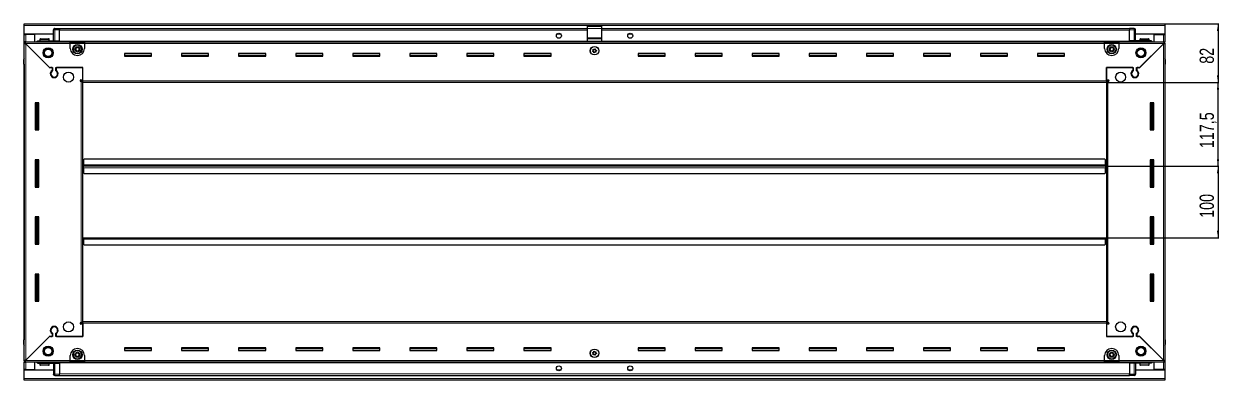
# Model space of a CAD drawing. Header units: millimetres. Extents: x 1132 to 6486, y -442 to 1882.
# Drawn here: x 4811 to 6486, y 1198 to 1697 of the extents above; entities that cross this region are included whole.
import ezdxf

# ---------------------------------------------------------------- set-up
doc = ezdxf.new("R2010")
doc.units = ezdxf.units.MM
doc.layers.add('FORMAT', color=7, linetype='Continuous')
doc.styles.add('SLDTEXTSTYLE0', font='TXT', dxfattribs={"width": 0.75})
doc.dimstyles.new('SLDDIMSTYLE0', dxfattribs={"dimtxt": 20, "dimasz": 10, "dimexe": 0, "dimexo": 0.0625, "dimgap": 5, "dimtad": 2, "dimdec": 1, "dimrnd": 1e-09, "dimzin": 12, "dimdsep": 46, "dimtxsty": 'SLDTEXTSTYLE0', "dimsah": 1, "dimcen": 0.09, "dimadec": 0, "dimazin": 3, "dimtfac": 1, "dimtofl": 0, "dimtmove": 0, "dimatfit": 3, "dimfxl": 0, "dimfrac": 2, "dimtolj": 1, "dimtzin": 12, "dimarcsym": 0})

# ---------------------------------------------------------------- blocks, each defined once
blk = doc.blocks.new('_D_6')
at = {"layer": 'FORMAT'}
for p, q in [((6410.3, 1696.6), (6485.8, 1696.6)), ((6484.8, 1696.6), (6484.8, 1614.6)), ((6328.3, 1614.6), (6485.8, 1614.6))]:
    blk.add_line(p, q, dxfattribs=at)
for points in [[(6484.8, 1696.6), (6483.2, 1686.6), (6486.3, 1686.6)], [(6484.8, 1614.6), (6486.3, 1624.6), (6483.2, 1624.6)]]:
    blk.add_solid(points, dxfattribs=at)
at = {"layer": 'FORMAT', "insert": (6459, 1640.8), "char_height": 20, "attachment_point": 1, "rotation": 90, "style": 'SLDTEXTSTYLE0'}
blk.add_mtext('82', dxfattribs=at)
blk = doc.blocks.new('_D_7')
at = {"layer": 'FORMAT'}
for p, q in [((6328.3, 1614.6), (6485.8, 1614.6)), ((6484.8, 1497.1), (6484.8, 1614.6)), ((6327.3, 1497.1), (6485.8, 1497.1))]:
    blk.add_line(p, q, dxfattribs=at)
for points in [[(6484.8, 1614.6), (6483.2, 1604.6), (6486.3, 1604.6)], [(6484.8, 1497.1), (6486.3, 1507.1), (6483.2, 1507.1)]]:
    blk.add_solid(points, dxfattribs=at)
at = {"layer": 'FORMAT', "insert": (6459, 1522.6), "char_height": 20, "attachment_point": 1, "rotation": 90, "style": 'SLDTEXTSTYLE0'}
blk.add_mtext('117,5', dxfattribs=at)
blk = doc.blocks.new('_D_8')
at = {"layer": 'FORMAT'}
for p, q in [((6327.3, 1497.1), (6485.8, 1497.1)), ((6484.8, 1497.1), (6484.8, 1397.1)), ((6327.3, 1397.1), (6485.8, 1397.1))]:
    blk.add_line(p, q, dxfattribs=at)
for points in [[(6484.8, 1497.1), (6483.2, 1487.1), (6486.3, 1487.1)], [(6484.8, 1397.1), (6486.3, 1407.1), (6483.2, 1407.1)]]:
    blk.add_solid(points, dxfattribs=at)
at = {"layer": 'FORMAT', "insert": (6459, 1424.9), "char_height": 20, "attachment_point": 1, "rotation": 90, "style": 'SLDTEXTSTYLE0'}
blk.add_mtext('100', dxfattribs=at)

msp = doc.modelspace()

# ---------------------------------------------------------------- linework, layer by layer
at = {"color": 7, "linetype": 'Continuous', "lineweight": 25}
for p, q in [((4811.27, 1694.5), (4811.27, 1696.6)), ((4811.27, 1696.6), (6410.27, 1696.6)), ((4811.27, 1682.1), (4811.27, 1694.5)), ((5600.77, 1693.6), (5620.77, 1693.6)), ((5600.77, 1690.34), (5600.77, 1693.6)), ((5620.77, 1690.34), (5620.77, 1693.6)), ((6410.27, 1696.6), (6410.27, 1694.5)), ((6410.27, 1694.5), (6410.27, 1682.1)), ((4852.27, 1682.1), (4811.27, 1682.1)), ((4811.27, 1681.6), (4811.27, 1682.1)), ((4811.27, 1681.6), (4813.37, 1681.6)), ((4811.27, 1671.35), (4811.27, 1681.6)), ((4812.77, 1681.6), (4812.77, 1682.1)), ((4826.27, 1681.6), (4813.37, 1681.6)), ((4826.27, 1671.35), (4826.27, 1681.6)), ((4834.07, 1675.8), (4845.47, 1675.8)), ((4852.27, 1673.1), (4852.27, 1688.1)), ((4852.94, 1689.6), (4852.94, 1689.6)), ((4854.27, 1690.1), (4860.77, 1690.1)), ((4854.27, 1690.1), (4860.77, 1690.1)), ((4860.77, 1690.1), (4860.77, 1690.1)), ((4860.77, 1690.1), (4860.77, 1690.1)), ((4860.77, 1690.1), (4860.77, 1688.1)), ((5600.77, 1689.95), (4860.77, 1689.95)), ((4860.77, 1673.1), (4860.77, 1688.1)), ((5563.64, 1682.1), (5557.89, 1682.1)), ((5600.77, 1677.19), (5600.77, 1690.34)), ((5600.77, 1676.1), (5600.77, 1677.19)), ((5600.77, 1676.1), (5620.77, 1676.1)), ((5600.77, 1672.6), (5600.77, 1676.1)), ((5620.77, 1677.19), (5620.77, 1690.34)), ((6360.77, 1689.95), (5620.77, 1689.95)), ((5620.77, 1676.1), (5620.77, 1677.19)), ((5620.77, 1672.6), (5620.77, 1676.1)), ((5663.64, 1682.1), (5657.89, 1682.1)), ((6360.77, 1690.1), (6360.77, 1690.1)), ((6367.27, 1690.1), (6360.77, 1690.1)), ((6367.27, 1690.1), (6360.77, 1690.1)), ((6360.77, 1690.1), (6360.77, 1688.1)), ((6360.77, 1673.1), (6360.77, 1688.1)), ((6369.27, 1688.1), (6369.27, 1688.1)), ((6369.27, 1673.1), (6369.27, 1688.1)), ((6410.27, 1682.1), (6369.27, 1682.1)), ((6376.07, 1675.8), (6387.47, 1675.8)), ((6395.27, 1671.35), (6395.27, 1681.6)), ((6395.27, 1681.6), (6408.17, 1681.6)), ((6408.17, 1681.6), (6410.27, 1681.6)), ((6408.77, 1681.6), (6408.77, 1682.1)), ((6410.27, 1681.6), (6410.27, 1682.1)), ((6410.27, 1681.6), (6410.27, 1671.35)), ((4811.27, 1669.85), (4811.27, 1671.35)), ((4811.27, 1671.35), (4812.27, 1671.35)), ((4811.27, 1669.35), (4811.27, 1669.85)), ((4811.27, 1669.85), (4812.27, 1669.85)), ((4811.27, 1224.85), (4811.27, 1669.35)), ((4812.77, 1669.35), (4811.27, 1669.35)), ((4812.27, 1669.85), (4812.27, 1671.35)), ((4812.27, 1671.35), (4875.77, 1671.35)), ((4812.87, 1669.25), (4846.77, 1635.35)), ((4847.47, 1634.65), (4813.37, 1668.75)), ((4831.77, 1673.1), (4860.77, 1673.1)), ((4833.27, 1675), (4833.27, 1673.1)), ((4846.27, 1673.1), (4846.27, 1675)), ((4860.69, 1671.35), (4860.77, 1673.07)), ((4860.77, 1673.1), (4860.77, 1672.6)), ((4860.77, 1671.95), (6360.77, 1671.95)), ((4875.77, 1669.25), (4875.77, 1671.35)), ((4875.77, 1671.35), (4895.77, 1671.35)), ((4875.77, 1669.85), (4895.77, 1669.85)), ((4875.77, 1662.35), (4875.77, 1669.25)), ((4895.77, 1671.35), (4895.77, 1669.25)), ((4895.77, 1671.35), (6325.77, 1671.35)), ((4895.77, 1669.25), (4895.77, 1662.35)), ((5600.77, 1672.6), (5620.77, 1672.6)), ((5604.77, 1672.6), (5604.77, 1671.95)), ((5607.27, 1671.95), (5607.27, 1672.6)), ((5614.27, 1671.95), (5614.27, 1672.6)), ((5616.77, 1671.95), (5616.77, 1672.6)), ((6325.77, 1669.25), (6325.77, 1671.35)), ((6325.77, 1671.35), (6345.77, 1671.35)), ((6325.77, 1669.85), (6345.77, 1669.85)), ((6325.77, 1662.35), (6325.77, 1669.25)), ((6345.77, 1671.35), (6409.27, 1671.35)), ((6345.77, 1671.35), (6345.77, 1669.25)), ((6345.77, 1669.25), (6345.77, 1662.35)), ((6360.77, 1673.1), (6360.77, 1672.6)), ((6389.77, 1673.1), (6360.77, 1673.1)), ((6360.77, 1673.07), (6360.84, 1671.35)), ((6408.17, 1668.75), (6374.07, 1634.65)), ((6374.77, 1635.35), (6408.67, 1669.25)), ((6375.27, 1675), (6375.27, 1673.1)), ((6388.27, 1673.1), (6388.27, 1675)), ((6408.77, 1669.35), (6410.27, 1669.35)), ((6409.27, 1669.85), (6409.27, 1671.35)), ((6409.27, 1671.35), (6410.27, 1671.35)), ((6409.27, 1669.85), (6410.27, 1669.85)), ((6410.27, 1669.85), (6410.27, 1671.35)), ((6410.27, 1669.85), (6410.27, 1669.35)), ((6410.27, 1669.35), (6410.27, 1224.85)), ((4810.77, 1646.6), (4810.77, 1640.1)), ((4810.77, 1640.1), (4810.77, 1646.6)), ((4989.77, 1655.1), (4951.77, 1655.1)), ((4951.77, 1655.1), (4951.77, 1651.6)), ((4989.77, 1652.35), (4951.77, 1652.35)), ((4951.77, 1651.6), (4989.77, 1651.6)), ((4989.77, 1651.6), (4989.77, 1655.1)), ((5069.77, 1655.1), (5031.77, 1655.1)), ((5031.77, 1655.1), (5031.77, 1651.6)), ((5069.77, 1652.35), (5031.77, 1652.35)), ((5031.77, 1651.6), (5069.77, 1651.6)), ((5069.77, 1651.6), (5069.77, 1655.1)), ((5149.77, 1655.1), (5111.77, 1655.1)), ((5111.77, 1655.1), (5111.77, 1651.6)), ((5149.77, 1652.35), (5111.77, 1652.35)), ((5111.77, 1651.6), (5149.77, 1651.6)), ((5149.77, 1651.6), (5149.77, 1655.1)), ((5229.77, 1655.1), (5191.77, 1655.1)), ((5191.77, 1655.1), (5191.77, 1651.6)), ((5229.77, 1652.35), (5191.77, 1652.35)), ((5191.77, 1651.6), (5229.77, 1651.6)), ((5229.77, 1651.6), (5229.77, 1655.1)), ((5309.77, 1655.1), (5271.77, 1655.1)), ((5271.77, 1655.1), (5271.77, 1651.6)), ((5309.77, 1652.35), (5271.77, 1652.35)), ((5271.77, 1651.6), (5309.77, 1651.6)), ((5309.77, 1651.6), (5309.77, 1655.1)), ((5389.77, 1655.1), (5351.77, 1655.1)), ((5351.77, 1655.1), (5351.77, 1651.6)), ((5389.77, 1652.35), (5351.77, 1652.35)), ((5351.77, 1651.6), (5389.77, 1651.6)), ((5389.77, 1651.6), (5389.77, 1655.1)), ((5469.77, 1655.1), (5431.77, 1655.1)), ((5431.77, 1655.1), (5431.77, 1651.6)), ((5469.77, 1652.35), (5431.77, 1652.35)), ((5431.77, 1651.6), (5469.77, 1651.6)), ((5469.77, 1651.6), (5469.77, 1655.1)), ((5549.77, 1655.1), (5511.77, 1655.1)), ((5511.77, 1655.1), (5511.77, 1651.6)), ((5549.77, 1652.35), (5511.77, 1652.35)), ((5511.77, 1651.6), (5549.77, 1651.6)), ((5549.77, 1651.6), (5549.77, 1655.1)), ((5709.77, 1655.1), (5671.77, 1655.1)), ((5671.77, 1655.1), (5671.77, 1651.6)), ((5709.77, 1652.35), (5671.77, 1652.35)), ((5671.77, 1651.6), (5709.77, 1651.6)), ((5709.77, 1651.6), (5709.77, 1655.1)), ((5789.77, 1655.1), (5751.77, 1655.1)), ((5751.77, 1655.1), (5751.77, 1651.6)), ((5789.77, 1652.35), (5751.77, 1652.35)), ((5751.77, 1651.6), (5789.77, 1651.6)), ((5789.77, 1651.6), (5789.77, 1655.1)), ((5869.77, 1655.1), (5831.77, 1655.1)), ((5831.77, 1655.1), (5831.77, 1651.6)), ((5869.77, 1652.35), (5831.77, 1652.35)), ((5831.77, 1651.6), (5869.77, 1651.6)), ((5869.77, 1651.6), (5869.77, 1655.1)), ((5949.77, 1655.1), (5911.77, 1655.1)), ((5911.77, 1655.1), (5911.77, 1651.6)), ((5949.77, 1652.35), (5911.77, 1652.35)), ((5911.77, 1651.6), (5949.77, 1651.6)), ((5949.77, 1651.6), (5949.77, 1655.1)), ((6029.77, 1655.1), (5991.77, 1655.1)), ((5991.77, 1655.1), (5991.77, 1651.6)), ((6029.77, 1652.35), (5991.77, 1652.35)), ((5991.77, 1651.6), (6029.77, 1651.6)), ((6029.77, 1651.6), (6029.77, 1655.1)), ((6109.77, 1655.1), (6071.77, 1655.1)), ((6071.77, 1655.1), (6071.77, 1651.6)), ((6109.77, 1652.35), (6071.77, 1652.35)), ((6071.77, 1651.6), (6109.77, 1651.6)), ((6109.77, 1651.6), (6109.77, 1655.1)), ((6189.77, 1655.1), (6151.77, 1655.1)), ((6151.77, 1655.1), (6151.77, 1651.6)), ((6189.77, 1652.35), (6151.77, 1652.35)), ((6151.77, 1651.6), (6189.77, 1651.6)), ((6189.77, 1651.6), (6189.77, 1655.1)), ((6269.77, 1655.1), (6231.77, 1655.1)), ((6231.77, 1655.1), (6231.77, 1651.6)), ((6269.77, 1652.35), (6231.77, 1652.35)), ((6231.77, 1651.6), (6269.77, 1651.6)), ((6269.77, 1651.6), (6269.77, 1655.1)), ((6410.27, 1647.93), (6410.27, 1647.93)), ((6410.77, 1646.6), (6410.77, 1640.1)), ((6410.77, 1640.1), (6410.77, 1646.6)), ((4810.77, 1640.1), (4810.77, 1640.1)), ((4811.27, 1640.1), (4810.77, 1640.1)), ((4810.92, 1640.1), (4810.92, 1254.1)), ((4846.77, 1635.35), (4850.97, 1635.35)), ((4848.17, 1635.35), (4847.47, 1634.65)), ((4850.27, 1635.35), (4848.17, 1635.35)), ((4850.27, 1635.35), (4850.27, 1631.46)), ((4850.97, 1635.35), (4850.97, 1631.07)), ((4855.57, 1635.35), (4893.27, 1635.35)), ((4855.57, 1631.07), (4855.57, 1635.35)), ((4856.27, 1631.46), (4856.27, 1635.35)), ((4893.27, 1635.35), (4856.27, 1635.35)), ((4893.27, 1616.7), (4893.27, 1635.35)), ((4893.27, 1618.1), (4893.27, 1635.35)), ((6328.27, 1635.35), (6365.97, 1635.35)), ((6328.27, 1616.7), (6328.27, 1635.35)), ((6328.27, 1635.35), (6328.27, 1618.1)), ((6365.27, 1635.35), (6328.27, 1635.35)), ((6365.27, 1635.35), (6365.27, 1631.46)), ((6365.97, 1635.35), (6365.97, 1631.07)), ((6370.57, 1635.35), (6374.77, 1635.35)), ((6370.57, 1631.07), (6370.57, 1635.35)), ((6373.37, 1635.35), (6371.27, 1635.35)), ((6371.27, 1631.46), (6371.27, 1635.35)), ((6374.07, 1634.65), (6373.37, 1635.35)), ((6410.27, 1640.1), (6410.77, 1640.1)), ((6410.62, 1254.1), (6410.62, 1640.1)), ((6410.77, 1640.1), (6410.77, 1640.1)), ((6410.77, 1640.1), (6410.77, 1640.1)), ((4851.27, 1622.49), (4851.27, 1621.73)), ((4890.42, 1618.1), (4893.27, 1618.1)), ((4891.17, 1616.1), (4890.42, 1616.1)), ((4891.17, 1616.1), (4893.27, 1616.1)), ((4893.27, 1617.1), (4891.27, 1617.1)), ((4891.27, 1617.1), (4891.27, 1616.1)), ((4893.27, 1614.6), (4893.27, 1616.7)), ((6328.27, 1614.6), (4893.27, 1614.6)), ((4893.27, 1279.6), (4893.27, 1614.6)), ((6328.27, 1618.1), (6331.12, 1618.1)), ((6330.27, 1617.1), (6328.27, 1617.1)), ((6328.27, 1616.7), (6328.27, 1614.6)), ((6328.27, 1616.1), (6330.37, 1616.1)), ((6328.27, 1614.6), (6328.27, 1279.6)), ((6330.27, 1616.1), (6330.27, 1617.1)), ((6331.12, 1616.1), (6330.37, 1616.1)), ((6370.27, 1622.49), (6370.27, 1621.73)), ((4831.77, 1586.1), (4826.77, 1586.1)), ((4826.77, 1586.1), (4826.77, 1548.1)), ((4828.92, 1548.1), (4828.92, 1586.1)), ((4830.71, 1548.1), (4830.71, 1586.1)), ((4830.74, 1548.1), (4830.74, 1586.1)), ((4831.77, 1548.1), (4831.77, 1586.1)), ((6389.77, 1586.1), (6389.77, 1548.1)), ((6394.77, 1586.1), (6389.77, 1586.1)), ((6390.79, 1586.1), (6390.79, 1548.1)), ((6390.82, 1586.1), (6390.82, 1548.1)), ((6392.62, 1586.1), (6392.62, 1548.1)), ((6394.77, 1548.1), (6394.77, 1586.1)), ((4826.77, 1548.1), (4831.77, 1548.1)), ((6389.77, 1548.1), (6394.77, 1548.1)), ((4831.77, 1506.1), (4826.77, 1506.1)), ((4826.77, 1506.1), (4826.77, 1468.1)), ((4828.92, 1468.1), (4828.92, 1506.1)), ((4830.71, 1468.1), (4830.71, 1506.1)), ((4830.74, 1468.1), (4830.74, 1506.1)), ((4831.77, 1468.1), (4831.77, 1506.1)), ((4894.02, 1497.1), (4893.27, 1497.1)), ((4894.27, 1499.95), (4894.02, 1499.95)), ((4894.02, 1499.95), (4894.02, 1497.1)), ((4894.02, 1497.1), (4894.02, 1494.25)), ((4894.02, 1494.25), (4894.27, 1494.25)), ((4895.27, 1507.1), (4894.27, 1506.1)), ((4894.27, 1506.1), (4894.27, 1499.2)), ((4894.27, 1497.1), (4894.27, 1499.2)), ((4894.27, 1495), (4894.27, 1497.1)), ((6327.27, 1497.1), (4894.27, 1497.1)), ((4894.27, 1495), (4894.27, 1488.1)), ((6326.27, 1507.1), (4895.27, 1507.1)), ((6327.27, 1506.1), (6326.27, 1507.1)), ((6327.27, 1499.2), (6327.27, 1506.1)), ((6327.52, 1499.95), (6327.27, 1499.95)), ((6327.27, 1499.2), (6327.27, 1497.1)), ((6327.27, 1497.1), (6327.27, 1495)), ((6327.27, 1488.1), (6327.27, 1495)), ((6327.27, 1494.25), (6327.52, 1494.25)), ((6327.52, 1497.1), (6327.52, 1499.95)), ((6327.52, 1494.25), (6327.52, 1497.1)), ((6328.27, 1497.1), (6327.52, 1497.1)), ((6389.77, 1506.1), (6389.77, 1468.1)), ((6394.77, 1506.1), (6389.77, 1506.1)), ((6390.79, 1506.1), (6390.79, 1468.1)), ((6390.82, 1506.1), (6390.82, 1468.1)), ((6392.62, 1506.1), (6392.62, 1468.1)), ((6394.77, 1468.1), (6394.77, 1506.1)), ((4894.27, 1488.1), (4895.27, 1487.1)), ((4895.27, 1487.1), (6326.27, 1487.1)), ((6326.27, 1487.1), (6327.27, 1488.1)), ((4826.77, 1468.1), (4831.77, 1468.1)), ((6389.77, 1468.1), (6394.77, 1468.1)), ((4831.77, 1426.1), (4826.77, 1426.1)), ((4826.77, 1426.1), (4826.77, 1388.1)), ((4828.92, 1388.1), (4828.92, 1426.1)), ((4830.71, 1388.1), (4830.71, 1426.1)), ((4830.74, 1388.1), (4830.74, 1426.1)), ((4831.77, 1388.1), (4831.77, 1426.1)), ((6389.77, 1426.1), (6389.77, 1388.1)), ((6394.77, 1426.1), (6389.77, 1426.1)), ((6390.79, 1426.1), (6390.79, 1388.1)), ((6390.82, 1426.1), (6390.82, 1388.1)), ((6392.62, 1426.1), (6392.62, 1388.1)), ((6394.77, 1388.1), (6394.77, 1426.1)), ((4893.27, 1397.1), (4894.02, 1397.1)), ((4894.02, 1397.1), (4894.02, 1394.25)), ((4894.02, 1394.25), (4894.27, 1394.25)), ((4894.27, 1395), (4894.27, 1397.1)), ((4894.27, 1397.1), (6327.27, 1397.1)), ((4894.27, 1395), (4894.27, 1388.1)), ((6327.27, 1397.1), (6327.27, 1395)), ((6327.27, 1388.1), (6327.27, 1395)), ((6327.27, 1394.25), (6327.52, 1394.25)), ((6327.52, 1394.25), (6327.52, 1397.1)), ((6327.52, 1397.1), (6328.27, 1397.1)), ((4826.77, 1388.1), (4831.77, 1388.1)), ((4894.27, 1388.1), (4895.27, 1387.1)), ((4895.27, 1387.1), (6326.27, 1387.1)), ((6326.27, 1387.1), (6327.27, 1388.1)), ((6389.77, 1388.1), (6394.77, 1388.1)), ((4831.77, 1346.1), (4826.77, 1346.1)), ((4826.77, 1346.1), (4826.77, 1308.1)), ((4828.92, 1308.1), (4828.92, 1346.1)), ((4830.71, 1308.1), (4830.71, 1346.1)), ((4830.74, 1308.1), (4830.74, 1346.1)), ((4831.77, 1308.1), (4831.77, 1346.1)), ((6389.77, 1346.1), (6389.77, 1308.1)), ((6394.77, 1346.1), (6389.77, 1346.1)), ((6390.79, 1346.1), (6390.79, 1308.1)), ((6390.82, 1346.1), (6390.82, 1308.1)), ((6392.62, 1346.1), (6392.62, 1308.1)), ((6394.77, 1308.1), (6394.77, 1346.1)), ((4826.77, 1308.1), (4831.77, 1308.1)), ((6389.77, 1308.1), (6394.77, 1308.1)), ((4890.42, 1278.1), (4891.17, 1278.1)), ((4893.27, 1276.1), (4890.42, 1276.1)), ((4893.27, 1278.1), (4891.17, 1278.1)), ((4891.27, 1278.1), (4891.27, 1277.1)), ((4891.27, 1277.1), (4893.27, 1277.1)), ((4893.27, 1279.6), (6328.27, 1279.6)), ((4893.27, 1277.5), (4893.27, 1279.6)), ((4893.27, 1277.5), (4893.27, 1258.85)), ((4893.27, 1258.85), (4893.27, 1276.1)), ((6328.27, 1279.6), (6328.27, 1277.5)), ((6330.37, 1278.1), (6328.27, 1278.1)), ((6328.27, 1277.5), (6328.27, 1258.85)), ((6328.27, 1277.1), (6330.27, 1277.1)), ((6328.27, 1276.1), (6328.27, 1258.85)), ((6331.12, 1276.1), (6328.27, 1276.1)), ((6330.27, 1277.1), (6330.27, 1278.1)), ((6330.37, 1278.1), (6331.12, 1278.1)), ((4846.77, 1258.85), (4812.87, 1224.95)), ((4813.37, 1225.45), (4847.47, 1259.55)), ((4850.97, 1258.85), (4846.77, 1258.85)), ((4847.47, 1259.55), (4848.17, 1258.85)), ((4848.17, 1258.85), (4850.27, 1258.85)), ((4850.27, 1262.74), (4850.27, 1258.85)), ((4850.97, 1263.14), (4850.97, 1258.85)), ((4851.27, 1272.48), (4851.27, 1271.72)), ((4855.57, 1258.85), (4855.57, 1263.14)), ((4893.27, 1258.85), (4855.57, 1258.85)), ((4856.27, 1258.85), (4856.27, 1262.74)), ((4856.27, 1258.85), (4893.27, 1258.85)), ((6365.97, 1258.85), (6328.27, 1258.85)), ((6328.27, 1258.85), (6365.27, 1258.85)), ((6365.27, 1262.74), (6365.27, 1258.85)), ((6365.97, 1263.14), (6365.97, 1258.85)), ((6370.27, 1272.48), (6370.27, 1271.72)), ((6370.57, 1258.85), (6370.57, 1263.14)), ((6374.77, 1258.85), (6370.57, 1258.85)), ((6371.27, 1258.85), (6371.27, 1262.74)), ((6371.27, 1258.85), (6373.37, 1258.85)), ((6373.37, 1258.85), (6374.07, 1259.55)), ((6374.07, 1259.55), (6408.17, 1225.45)), ((6408.67, 1224.95), (6374.77, 1258.85)), ((4810.77, 1254.1), (4810.77, 1254.1)), ((4810.77, 1247.6), (4810.77, 1254.1)), ((4810.77, 1254.1), (4810.77, 1254.1)), ((4810.77, 1254.1), (4810.77, 1247.6)), ((4811.27, 1254.1), (4810.77, 1254.1)), ((4811.27, 1246.28), (4811.27, 1246.28)), ((4989.77, 1242.6), (4951.77, 1242.6)), ((4951.77, 1242.6), (4951.77, 1239.1)), ((4951.77, 1241.85), (4989.77, 1241.85)), ((4989.77, 1239.1), (4989.77, 1242.6)), ((5069.77, 1242.6), (5031.77, 1242.6)), ((5031.77, 1242.6), (5031.77, 1239.1)), ((5031.77, 1241.85), (5069.77, 1241.85)), ((5069.77, 1239.1), (5069.77, 1242.6)), ((5149.77, 1242.6), (5111.77, 1242.6)), ((5111.77, 1242.6), (5111.77, 1239.1)), ((5111.77, 1241.85), (5149.77, 1241.85)), ((5149.77, 1239.1), (5149.77, 1242.6)), ((5229.77, 1242.6), (5191.77, 1242.6)), ((5191.77, 1242.6), (5191.77, 1239.1)), ((5191.77, 1241.85), (5229.77, 1241.85)), ((5229.77, 1239.1), (5229.77, 1242.6)), ((5309.77, 1242.6), (5271.77, 1242.6)), ((5271.77, 1242.6), (5271.77, 1239.1)), ((5271.77, 1241.85), (5309.77, 1241.85)), ((5309.77, 1239.1), (5309.77, 1242.6)), ((5389.77, 1242.6), (5351.77, 1242.6)), ((5351.77, 1242.6), (5351.77, 1239.1)), ((5351.77, 1241.85), (5389.77, 1241.85)), ((5389.77, 1239.1), (5389.77, 1242.6)), ((5469.77, 1242.6), (5431.77, 1242.6)), ((5431.77, 1242.6), (5431.77, 1239.1)), ((5431.77, 1241.85), (5469.77, 1241.85)), ((5469.77, 1239.1), (5469.77, 1242.6)), ((5549.77, 1242.6), (5511.77, 1242.6)), ((5511.77, 1242.6), (5511.77, 1239.1)), ((5511.77, 1241.85), (5549.77, 1241.85)), ((5549.77, 1239.1), (5549.77, 1242.6)), ((5709.77, 1242.6), (5671.77, 1242.6)), ((5671.77, 1242.6), (5671.77, 1239.1)), ((5671.77, 1241.85), (5709.77, 1241.85)), ((5709.77, 1239.1), (5709.77, 1242.6)), ((5789.77, 1242.6), (5751.77, 1242.6)), ((5751.77, 1242.6), (5751.77, 1239.1)), ((5751.77, 1241.85), (5789.77, 1241.85)), ((5789.77, 1239.1), (5789.77, 1242.6)), ((5869.77, 1242.6), (5831.77, 1242.6)), ((5831.77, 1242.6), (5831.77, 1239.1)), ((5831.77, 1241.85), (5869.77, 1241.85)), ((5869.77, 1239.1), (5869.77, 1242.6)), ((5949.77, 1242.6), (5911.77, 1242.6)), ((5911.77, 1242.6), (5911.77, 1239.1)), ((5911.77, 1241.85), (5949.77, 1241.85)), ((5949.77, 1239.1), (5949.77, 1242.6)), ((6029.77, 1242.6), (5991.77, 1242.6)), ((5991.77, 1242.6), (5991.77, 1239.1)), ((5991.77, 1241.85), (6029.77, 1241.85)), ((6029.77, 1239.1), (6029.77, 1242.6)), ((6109.77, 1242.6), (6071.77, 1242.6)), ((6071.77, 1242.6), (6071.77, 1239.1)), ((6071.77, 1241.85), (6109.77, 1241.85)), ((6109.77, 1239.1), (6109.77, 1242.6)), ((6189.77, 1242.6), (6151.77, 1242.6)), ((6151.77, 1242.6), (6151.77, 1239.1)), ((6151.77, 1241.85), (6189.77, 1241.85)), ((6189.77, 1239.1), (6189.77, 1242.6)), ((6269.77, 1242.6), (6231.77, 1242.6)), ((6231.77, 1242.6), (6231.77, 1239.1)), ((6231.77, 1241.85), (6269.77, 1241.85)), ((6269.77, 1239.1), (6269.77, 1242.6)), ((6410.27, 1254.1), (6410.77, 1254.1)), ((6410.77, 1254.1), (6410.77, 1254.1)), ((6410.77, 1247.6), (6410.77, 1254.1)), ((6410.77, 1254.1), (6410.77, 1247.6)), ((4811.27, 1224.35), (4811.27, 1224.85)), ((4812.77, 1224.85), (4811.27, 1224.85)), ((4811.27, 1224.35), (4811.27, 1222.85)), ((4812.27, 1224.35), (4811.27, 1224.35)), ((4812.27, 1224.35), (4812.27, 1222.85)), ((4875.77, 1224.95), (4875.77, 1231.85)), ((4875.77, 1222.85), (4875.77, 1224.95)), ((4895.77, 1224.35), (4875.77, 1224.35)), ((4895.77, 1231.85), (4895.77, 1224.95)), ((4895.77, 1224.95), (4895.77, 1222.85)), ((4951.77, 1239.1), (4989.77, 1239.1)), ((5031.77, 1239.1), (5069.77, 1239.1)), ((5111.77, 1239.1), (5149.77, 1239.1)), ((5191.77, 1239.1), (5229.77, 1239.1)), ((5271.77, 1239.1), (5309.77, 1239.1)), ((5351.77, 1239.1), (5389.77, 1239.1)), ((5431.77, 1239.1), (5469.77, 1239.1)), ((5511.77, 1239.1), (5549.77, 1239.1)), ((5671.77, 1239.1), (5709.77, 1239.1)), ((5751.77, 1239.1), (5789.77, 1239.1)), ((5831.77, 1239.1), (5869.77, 1239.1)), ((5911.77, 1239.1), (5949.77, 1239.1)), ((5991.77, 1239.1), (6029.77, 1239.1)), ((6071.77, 1239.1), (6109.77, 1239.1)), ((6151.77, 1239.1), (6189.77, 1239.1)), ((6231.77, 1239.1), (6269.77, 1239.1)), ((6325.77, 1224.95), (6325.77, 1231.85)), ((6325.77, 1222.85), (6325.77, 1224.95)), ((6345.77, 1224.35), (6325.77, 1224.35)), ((6345.77, 1231.85), (6345.77, 1224.95)), ((6345.77, 1224.95), (6345.77, 1222.85)), ((6408.77, 1224.85), (6410.27, 1224.85)), ((6409.27, 1224.35), (6409.27, 1222.85)), ((6410.27, 1224.35), (6409.27, 1224.35)), ((6410.27, 1224.85), (6410.27, 1224.35)), ((6410.27, 1224.35), (6410.27, 1222.85)), ((4811.27, 1212.6), (4811.27, 1222.85)), ((4812.27, 1222.85), (4811.27, 1222.85)), ((4813.37, 1212.6), (4811.27, 1212.6)), ((4811.27, 1212.1), (4811.27, 1212.6)), ((4811.27, 1212.1), (4852.27, 1212.1)), ((4811.27, 1199.7), (4811.27, 1212.1)), ((4875.77, 1222.85), (4812.27, 1222.85)), ((4812.77, 1212.1), (4812.77, 1212.6)), ((4813.37, 1212.6), (4826.27, 1212.6)), ((4826.27, 1212.6), (4826.27, 1222.85)), ((4831.77, 1221.1), (4860.77, 1221.1)), ((4833.27, 1221.1), (4833.27, 1219.2)), ((4837.84, 1218.4), (4834.07, 1218.4)), ((4845.47, 1218.4), (4837.84, 1218.4)), ((4846.27, 1219.2), (4846.27, 1221.1)), ((4852.27, 1221.1), (4852.27, 1206.1)), ((4860.77, 1221.14), (4860.69, 1222.85)), ((6360.77, 1222.25), (4860.77, 1222.25)), ((4860.77, 1221.1), (4860.77, 1221.6)), ((4860.77, 1221.1), (4860.77, 1206.1)), ((4895.77, 1222.85), (4875.77, 1222.85)), ((6325.77, 1222.85), (4895.77, 1222.85)), ((5557.89, 1212.1), (5563.64, 1212.1)), ((5657.89, 1212.1), (5663.64, 1212.1)), ((6345.77, 1222.85), (6325.77, 1222.85)), ((6409.27, 1222.85), (6345.77, 1222.85)), ((6360.84, 1222.85), (6360.77, 1221.14)), ((6360.77, 1221.1), (6360.77, 1221.6)), ((6389.77, 1221.1), (6360.77, 1221.1)), ((6360.77, 1221.1), (6360.77, 1206.1)), ((6369.27, 1221.1), (6369.27, 1206.1)), ((6369.27, 1212.1), (6410.27, 1212.1)), ((6375.27, 1221.1), (6375.27, 1219.2)), ((6383.06, 1218.4), (6376.07, 1218.4)), ((6387.47, 1218.4), (6383.06, 1218.4)), ((6388.27, 1219.2), (6388.27, 1221.1)), ((6395.27, 1212.6), (6395.27, 1222.85)), ((6408.17, 1212.6), (6395.27, 1212.6)), ((6410.27, 1212.6), (6408.17, 1212.6)), ((6408.77, 1212.1), (6408.77, 1212.6)), ((6410.27, 1222.85), (6409.27, 1222.85)), ((6410.27, 1222.85), (6410.27, 1212.6)), ((6410.27, 1212.1), (6410.27, 1212.6)), ((6410.27, 1212.1), (6410.27, 1199.7)), ((4811.27, 1197.6), (4811.27, 1199.7)), ((6410.27, 1197.6), (4811.27, 1197.6)), ((4852.27, 1206.1), (4852.27, 1206.1)), ((4854.27, 1204.1), (4860.77, 1204.1)), ((4854.27, 1204.1), (4860.77, 1204.1)), ((4860.77, 1204.1), (4860.77, 1206.1)), ((4860.77, 1204.25), (6360.77, 1204.25)), ((4860.77, 1204.1), (4860.77, 1204.1)), ((6360.77, 1204.1), (6360.77, 1206.1)), ((6360.77, 1204.1), (6360.77, 1204.1)), ((6367.27, 1204.1), (6360.77, 1204.1)), ((6360.77, 1204.1), (6360.77, 1204.1)), ((6367.27, 1204.1), (6360.77, 1204.1)), ((6368.59, 1204.6), (6368.59, 1204.6)), ((6410.27, 1199.7), (6410.27, 1197.6))]:
    msp.add_line(p, q, dxfattribs=at)
at = {"color": 8, "linetype": 'Continuous', "lineweight": 18}
for p, q in [((6410.27, 1694.5), (4811.27, 1694.5)), ((4813.37, 1681.6), (4813.37, 1682.1)), ((4813.37, 1671.35), (4813.37, 1681.6)), ((4852.27, 1688.1), (4854.27, 1688.1)), ((4854.27, 1690.1), (4854.27, 1688.1)), ((4854.27, 1688.1), (4854.27, 1673.1)), ((4860.77, 1688.1), (4854.27, 1688.1)), ((5600.77, 1687.95), (4860.77, 1687.95)), ((5600.77, 1690.34), (5620.77, 1690.34)), ((5600.77, 1677.19), (5620.77, 1677.19)), ((6360.77, 1687.95), (5620.77, 1687.95)), ((6360.77, 1688.1), (6367.27, 1688.1)), ((6367.27, 1690.1), (6367.27, 1688.1)), ((6369.27, 1688.1), (6367.27, 1688.1)), ((6367.27, 1688.1), (6367.27, 1673.1)), ((6408.17, 1682.1), (6408.17, 1681.6)), ((6408.17, 1681.6), (6408.17, 1671.35)), ((4875.77, 1669.25), (4812.87, 1669.25)), ((4813.37, 1668.75), (4813.37, 1225.45)), ((4833.27, 1675), (4846.27, 1675)), ((5600.77, 1672.6), (4860.77, 1672.6)), ((6360.77, 1671.37), (4860.77, 1671.37)), ((4875.77, 1669.25), (4895.77, 1669.25)), ((6325.77, 1669.25), (4895.77, 1669.25)), ((5606.77, 1671.95), (5606.77, 1672.6)), ((5614.77, 1671.95), (5614.77, 1672.6)), ((6360.77, 1672.6), (5620.77, 1672.6)), ((6325.77, 1669.25), (6345.77, 1669.25)), ((6408.67, 1669.25), (6345.77, 1669.25)), ((6375.27, 1675), (6388.27, 1675)), ((6408.17, 1225.45), (6408.17, 1668.75)), ((4811.27, 1646.6), (4810.77, 1646.6)), ((6410.27, 1646.6), (6410.77, 1646.6)), ((4891.17, 1278.1), (4891.17, 1616.1)), ((4893.27, 1616.7), (6328.27, 1616.7)), ((6330.37, 1616.1), (6330.37, 1278.1)), ((4828.27, 1586.1), (4828.27, 1548.1)), ((4829.5, 1586.1), (4829.5, 1548.1)), ((6392.03, 1548.1), (6392.03, 1586.1)), ((6393.27, 1548.1), (6393.27, 1586.1)), ((4828.27, 1506.1), (4828.27, 1468.1)), ((4829.5, 1506.1), (4829.5, 1468.1)), ((6327.27, 1499.2), (4894.27, 1499.2)), ((4894.27, 1495), (6327.27, 1495)), ((6392.03, 1468.1), (6392.03, 1506.1)), ((6393.27, 1468.1), (6393.27, 1506.1)), ((4828.27, 1426.1), (4828.27, 1388.1)), ((4829.5, 1426.1), (4829.5, 1388.1)), ((6392.03, 1388.1), (6392.03, 1426.1)), ((6393.27, 1388.1), (6393.27, 1426.1)), ((4894.27, 1395), (6327.27, 1395)), ((4828.27, 1346.1), (4828.27, 1308.1)), ((4829.5, 1346.1), (4829.5, 1308.1)), ((6392.03, 1308.1), (6392.03, 1346.1)), ((6393.27, 1308.1), (6393.27, 1346.1)), ((6328.27, 1277.5), (4893.27, 1277.5)), ((4811.27, 1247.6), (4810.77, 1247.6)), ((6410.27, 1247.6), (6410.77, 1247.6)), ((4812.87, 1224.95), (4875.77, 1224.95)), ((4895.77, 1224.95), (4875.77, 1224.95)), ((4895.77, 1224.95), (6325.77, 1224.95)), ((6345.77, 1224.95), (6325.77, 1224.95)), ((6345.77, 1224.95), (6408.67, 1224.95)), ((4813.37, 1212.6), (4813.37, 1222.85)), ((4813.37, 1212.1), (4813.37, 1212.6)), ((4837.57, 1219.2), (4833.27, 1219.2)), ((4846.27, 1219.2), (4837.57, 1219.2)), ((4854.27, 1206.1), (4854.27, 1221.1)), ((4860.77, 1222.84), (6360.77, 1222.84)), ((4860.77, 1221.6), (6360.77, 1221.6)), ((6367.27, 1206.1), (6367.27, 1221.1)), ((6383.24, 1219.2), (6375.27, 1219.2)), ((6388.27, 1219.2), (6383.24, 1219.2)), ((6408.17, 1222.85), (6408.17, 1212.6)), ((6408.17, 1212.6), (6408.17, 1212.1)), ((6410.27, 1199.7), (4811.27, 1199.7)), ((4852.27, 1206.1), (4854.27, 1206.1)), ((4854.27, 1204.1), (4854.27, 1206.1)), ((4860.77, 1206.1), (4854.27, 1206.1)), ((4860.77, 1206.25), (6360.77, 1206.25)), ((6360.77, 1206.1), (6367.27, 1206.1)), ((6369.27, 1206.1), (6367.27, 1206.1)), ((6367.27, 1204.1), (6367.27, 1206.1))]:
    msp.add_line(p, q, dxfattribs=at)
at = {"color": 7, "linetype": 'Continuous', "lineweight": 25, "flags": 128}
msp.add_lwpolyline([(4852.41, 1205.35), (4852.3, 1205.71), (4852.27, 1206.1)], dxfattribs=at)
at = {"color": 7, "linetype": 'Continuous', "lineweight": 25}
for centre, radius in [((5560.77, 1680.1), 3.5), ((5660.77, 1680.1), 3.5), ((4844.77, 1656.1), 7), ((4844.77, 1656.1), 6.03), ((4844.77, 1656.1), 5.1), ((4885.77, 1661.1), 6.5), ((4885.77, 1661.1), 3.46), ((5610.77, 1659.1), 6), ((5610.77, 1658.95), 5.79), ((5610.77, 1658.95), 1.85), ((6335.77, 1661.1), 6.5), ((6335.77, 1661.1), 3.46), ((6376.77, 1656.1), 7), ((6376.77, 1656.1), 6.02), ((6376.77, 1656.1), 5.1), ((4873.27, 1622.1), 7), ((6348.27, 1622.1), 7), ((4873.27, 1272.1), 7), ((6348.27, 1272.1), 7), ((4844.77, 1238.1), 7), ((4844.77, 1238.1), 6.02), ((4844.77, 1238.1), 5.1), ((5610.77, 1235.1), 6), ((5610.77, 1235.25), 5.79), ((6376.77, 1238.1), 7), ((6376.77, 1238.1), 6.02), ((6376.77, 1238.1), 5.1), ((4885.77, 1233.1), 6.5), ((4885.77, 1233.1), 3.46), ((5610.77, 1235.25), 1.85), ((6335.77, 1233.1), 6.5), ((6335.77, 1233.1), 3.46), ((5560.77, 1214.1), 3.5), ((5660.77, 1214.1), 3.5)]:
    msp.add_circle(centre, radius, dxfattribs=at)
at = {"color": 8, "linetype": 'Continuous', "lineweight": 18}
for centre in [(4885.77, 1661.1), (6335.77, 1661.1), (4885.77, 1233.1), (6335.77, 1233.1)]:
    msp.add_circle(centre, 5.7, dxfattribs=at)
at = {"color": 7, "linetype": 'Continuous', "lineweight": 25}
for centre, radius, start, end in [((4834.07, 1675), 0.8, 90, 180), ((4845.47, 1675), 0.8, 0, 90), ((4854.27, 1688.1), 2, 90, 180), ((4854.27, 1688.1), 2, 123.94202, 131.40962), ((4854.27, 1688.1), 2, 90, 108.58003), ((6367.27, 1688.1), 2, 0, 90), ((6367.27, 1688.1), 2, 0, 90), ((6376.07, 1675), 0.8, 90, 180), ((6387.47, 1675), 0.8, 0, 90), ((4852.07, 1673.3), 0.2, 270, 0), ((4885.77, 1662.35), 10, 180, 270), ((4885.77, 1661.1), 2.5, 134.01559, 194.01559), ((4885.77, 1661.1), 2.5, 194.01559, 254.01559), ((4885.77, 1661.1), 2.5, 74.01559, 134.01559), ((4885.77, 1661.1), 2.5, 254.01559, 314.01559), ((4885.77, 1662.35), 10, 270, 0), ((4885.77, 1661.1), 2.5, 14.01559, 74.01559), ((4885.77, 1661.1), 2.5, 314.01559, 14.01559), ((6335.77, 1662.35), 10, 180, 270), ((6335.77, 1661.1), 2.5, 160.11158, 220.11158), ((6335.77, 1661.1), 2.5, 100.11158, 160.11158), ((6335.77, 1661.1), 2.5, 220.11158, 280.11158), ((6335.77, 1661.1), 2.5, 40.11158, 100.11158), ((6335.77, 1662.35), 10, 270, 0), ((6335.77, 1661.1), 2.5, 280.11158, 340.11158), ((6335.77, 1661.1), 2.5, 340.11158, 40.11158), ((6369.47, 1673.3), 0.2, 180, 270), ((4812.77, 1646.6), 2, 138.59038, 180), ((6408.77, 1646.6), 2, 0, 41.39416), ((4853.27, 1626.85), 5.5, 123.05573, 56.94427), ((4853.27, 1626.85), 4.8, 118.63099, 61.36901), ((6368.27, 1626.85), 5.5, 123.05573, 56.94427), ((6368.27, 1626.85), 4.8, 118.63099, 61.36901), ((4890.42, 1617.1), 1, 90, 270), ((6331.12, 1617.1), 1, 270, 90), ((4890.42, 1277.1), 1, 90, 270), ((6331.12, 1277.1), 1, 270, 90), ((4853.27, 1267.35), 5.5, 303.05573, 236.94427), ((4853.27, 1267.35), 4.8, 298.63099, 241.36901), ((6368.27, 1267.35), 5.5, 303.05573, 236.94427), ((6368.27, 1267.35), 4.8, 298.63099, 241.36901), ((4812.77, 1247.6), 2, 180, 221.39416), ((4885.77, 1231.85), 10, 90, 180), ((4885.77, 1231.85), 10, 0, 90), ((6335.77, 1231.85), 10, 90, 180), ((6335.77, 1231.85), 10, 0, 90), ((6408.77, 1247.6), 2, 318.57492, 360), ((6408.77, 1247.6), 2, 318.59038, 0), ((4885.77, 1233.1), 2.5, 127.47401, 187.47401), ((4885.77, 1233.1), 2.5, 187.47401, 247.47401), ((4885.77, 1233.1), 2.5, 67.47401, 127.47401), ((4885.77, 1233.1), 2.5, 247.47401, 307.47401), ((4885.77, 1233.1), 2.5, 7.47401, 67.47401), ((4885.77, 1233.1), 2.5, 307.47401, 7.47401), ((6335.77, 1233.1), 2.5, 147.04236, 207.04236), ((6335.77, 1233.1), 2.5, 207.04236, 267.04236), ((6335.77, 1233.1), 2.5, 87.04236, 147.04236), ((6335.77, 1233.1), 2.5, 267.04236, 327.04236), ((6335.77, 1233.1), 2.5, 27.04236, 87.04236), ((6335.77, 1233.1), 2.5, 327.04236, 27.04236), ((4834.07, 1219.2), 0.8, 180, 270), ((4845.47, 1219.2), 0.8, 270, 360), ((4852.07, 1220.9), 0.2, 0, 90), ((6369.47, 1220.9), 0.2, 90, 180), ((6376.07, 1219.2), 0.8, 180, 270), ((6387.47, 1219.2), 0.8, 270, 360), ((4854.27, 1206.1), 2, 180, 270), ((6367.27, 1206.1), 2, 270, 0)]:
    msp.add_arc(centre, radius, start, end, dxfattribs=at)
for points, knots in [([(4811.27, 1669.35), (4811.29, 1669.31), (4811.34, 1669.22), (4811.74, 1669.09), (4812.3, 1668.95), (4812.88, 1668.84), (4813.24, 1668.78), (4813.37, 1668.75)], [0, 0, 0, 0, 0.2302553, 0.4485219, 0.6667858, 0.8850496, 1, 1, 1, 1]), ([(4812.87, 1669.25), (4812.82, 1669.51), (4812.73, 1670), (4812.6, 1670.64), (4812.47, 1671.11), (4812.36, 1671.33), (4812.29, 1671.35), (4812.27, 1671.35)], [0, 0, 0, 0, 0.2302553, 0.4485219, 0.6667858, 0.8850496, 1, 1, 1, 1]), ([(4828.55, 1671.35), (4828.67, 1671.55), (4829.06, 1672.2), (4830.21, 1672.91), (4831.25, 1673.04), (4831.77, 1673.1)], [0, 0, 0, 0, 0.18224985, 0.59112493, 1, 1, 1, 1]), ([(4860.77, 1673.1), (4860.77, 1673.07), (4860.77, 1672.99), (4860.77, 1672.37), (4860.77, 1671.79), (4860.77, 1671.4), (4860.77, 1671.37)], [0, 0, 0, 0, 0.3242788, 0.6485576, 0.9728365, 1, 1, 1, 1]), ([(4882.99, 1661.9), (4883.36, 1662.26), (4884.06, 1662.93), (4884.75, 1663.59), (4885.07, 1663.91)], [0, 0, 0, 0, 0.53468586, 1, 1, 1, 1]), ([(4883.69, 1659.1), (4883.61, 1659.43), (4883.41, 1660.23), (4883.17, 1661.2), (4883.02, 1661.78), (4882.99, 1661.9)], [0, 0, 0, 0, 0.3629006, 0.8668753, 1, 1, 1, 1]), ([(4886.47, 1658.3), (4885.97, 1658.45), (4885.04, 1658.71), (4884.12, 1658.98), (4883.69, 1659.1)], [0, 0, 0, 0, 0.5346859, 1, 1, 1, 1]), ([(4885.07, 1663.91), (4885.56, 1663.76), (4886.49, 1663.5), (4887.41, 1663.23), (4887.84, 1663.11)], [0, 0, 0, 0, 0.5346859, 1, 1, 1, 1]), ([(4888.54, 1660.31), (4888.17, 1659.95), (4887.48, 1659.28), (4886.79, 1658.61), (4886.47, 1658.3)], [0, 0, 0, 0, 0.53468586, 1, 1, 1, 1]), ([(4887.84, 1663.11), (4887.87, 1662.99), (4888.02, 1662.41), (4888.26, 1661.44), (4888.46, 1660.64), (4888.54, 1660.31)], [0, 0, 0, 0, 0.1331247, 0.6370994, 1, 1, 1, 1]), ([(5608.88, 1661.03), (5608.87, 1661.02), (5608.86, 1660.99), (5608.85, 1660.94), (5608.86, 1660.79), (5608.96, 1660.42), (5609.09, 1659.89), (5608.93, 1659.28), (5608.57, 1658.91), (5608.27, 1658.66), (5608.09, 1658.5), (5608.04, 1658.42), (5608.03, 1658.38), (5608.03, 1658.35), (5608.05, 1658.32), (5608.1, 1658.27), (5608.35, 1658.18), (5608.81, 1658.07), (5609.45, 1657.76), (5609.7, 1657.09), (5609.76, 1656.62), (5609.84, 1656.36), (5609.88, 1656.31), (5609.9, 1656.29), (5609.94, 1656.28), (5609.97, 1656.29), (5610.01, 1656.3), (5610.08, 1656.35), (5610.25, 1656.5), (5610.52, 1656.77), (5610.92, 1657.09), (5611.55, 1657.2), (5612.05, 1657.01), (5612.42, 1656.88), (5612.57, 1656.86), (5612.63, 1656.87), (5612.65, 1656.88), (5612.67, 1656.92), (5612.68, 1656.97), (5612.67, 1657.12), (5612.58, 1657.49), (5612.44, 1658.01), (5612.61, 1658.62), (5612.96, 1659), (5613.27, 1659.25), (5613.44, 1659.41), (5613.49, 1659.49), (5613.51, 1659.53), (5613.5, 1659.56), (5613.48, 1659.59), (5613.43, 1659.63), (5613.18, 1659.73), (5612.72, 1659.84), (5612.08, 1660.15), (5611.83, 1660.81), (5611.77, 1661.29), (5611.69, 1661.54), (5611.65, 1661.6), (5611.63, 1661.62), (5611.6, 1661.63), (5611.56, 1661.62), (5611.52, 1661.6), (5611.45, 1661.56), (5611.28, 1661.41), (5611.01, 1661.14), (5610.61, 1660.82), (5609.99, 1660.71), (5609.48, 1660.89), (5609.11, 1661.03), (5608.96, 1661.05), (5608.91, 1661.04), (5608.89, 1661.03), (5608.88, 1661.03)], [0, 0, 0, 0, 0.0020087, 0.00442, 0.0093647, 0.0255282, 0.0677053, 0.0957862, 0.1246456, 0.1503415, 0.1605194, 0.1633943, 0.1656965, 0.1672448, 0.1688741, 0.1707699, 0.1786058, 0.2119941, 0.2499945, 0.2879948, 0.3213831, 0.329219, 0.3311148, 0.3327441, 0.3342924, 0.3362166, 0.3385353, 0.3413178, 0.349662, 0.3753578, 0.4042173, 0.4322982, 0.4744753, 0.4906388, 0.4966691, 0.49844, 0.5, 0.5020087, 0.50442, 0.5093647, 0.5255282, 0.5677053, 0.5957862, 0.6246456, 0.6503415, 0.6605194, 0.6633943, 0.6656965, 0.6672448, 0.6688741, 0.6707699, 0.6786058, 0.7119941, 0.7499945, 0.7879948, 0.8213831, 0.829219, 0.8311148, 0.8327441, 0.8342924, 0.8362166, 0.8385353, 0.8413178, 0.849662, 0.8753578, 0.9042173, 0.9322982, 0.9744753, 0.9906388, 0.9966691, 0.99844, 1, 1, 1, 1]), ([(6332.92, 1660.6), (6332.97, 1660.72), (6333.17, 1661.28), (6333.51, 1662.21), (6333.79, 1662.99), (6333.91, 1663.31)], [0, 0, 0, 0, 0.1331247, 0.6370994, 1, 1, 1, 1]), ([(6334.78, 1658.39), (6334.45, 1658.78), (6333.83, 1659.52), (6333.21, 1660.26), (6332.92, 1660.6)], [0, 0, 0, 0, 0.5346859, 1, 1, 1, 1]), ([(6333.91, 1663.31), (6334.41, 1663.4), (6335.36, 1663.57), (6336.31, 1663.74), (6336.75, 1663.82)], [0, 0, 0, 0, 0.5346859, 1, 1, 1, 1]), ([(6337.63, 1658.9), (6337.12, 1658.81), (6336.17, 1658.64), (6335.22, 1658.47), (6334.78, 1658.39)], [0, 0, 0, 0, 0.5346859, 1, 1, 1, 1]), ([(6336.75, 1663.82), (6337.08, 1663.42), (6337.7, 1662.69), (6338.32, 1661.95), (6338.61, 1661.61)], [0, 0, 0, 0, 0.5346859, 1, 1, 1, 1]), ([(6338.61, 1661.61), (6338.49, 1661.29), (6338.21, 1660.51), (6337.87, 1659.58), (6337.67, 1659.01), (6337.63, 1658.9)], [0, 0, 0, 0, 0.3629006, 0.8668753, 1, 1, 1, 1]), ([(6360.77, 1673.1), (6360.77, 1673.07), (6360.77, 1672.99), (6360.77, 1672.37), (6360.77, 1671.79), (6360.77, 1671.4), (6360.77, 1671.37)], [0, 0, 0, 0, 0.3242788, 0.6485576, 0.9728365, 1, 1, 1, 1]), ([(6392.98, 1671.35), (6392.86, 1671.55), (6392.47, 1672.2), (6391.32, 1672.91), (6390.28, 1673.04), (6389.77, 1673.1)], [0, 0, 0, 0, 0.1822499, 0.5911249, 1, 1, 1, 1]), ([(6408.17, 1668.75), (6408.42, 1668.8), (6408.91, 1668.89), (6409.55, 1669.02), (6410.02, 1669.15), (6410.24, 1669.27), (6410.26, 1669.33), (6410.27, 1669.35)], [0, 0, 0, 0, 0.23025534, 0.4485219, 0.6667858, 0.88504963, 1, 1, 1, 1]), ([(6409.27, 1671.35), (6409.22, 1671.33), (6409.13, 1671.28), (6409, 1670.88), (6408.87, 1670.32), (6408.76, 1669.75), (6408.69, 1669.38), (6408.67, 1669.25)], [0, 0, 0, 0, 0.2302553, 0.4485219, 0.6667858, 0.8850496, 1, 1, 1, 1]), ([(4813.37, 1225.45), (4813.11, 1225.41), (4812.62, 1225.32), (4811.98, 1225.19), (4811.51, 1225.05), (4811.29, 1224.94), (4811.27, 1224.88), (4811.27, 1224.85)], [0, 0, 0, 0, 0.2302553, 0.4485219, 0.6667858, 0.8850496, 1, 1, 1, 1]), ([(4812.27, 1222.85), (4812.31, 1222.88), (4812.4, 1222.93), (4812.54, 1223.33), (4812.67, 1223.88), (4812.78, 1224.46), (4812.84, 1224.83), (4812.87, 1224.95)], [0, 0, 0, 0, 0.2302553, 0.4485219, 0.6667858, 0.8850496, 1, 1, 1, 1]), ([(4883.1, 1234.21), (4883.2, 1234.29), (4883.67, 1234.65), (4884.46, 1235.26), (4885.12, 1235.76), (4885.39, 1235.97)], [0, 0, 0, 0, 0.1331247, 0.6370994, 1, 1, 1, 1]), ([(4883.47, 1231.35), (4883.41, 1231.86), (4883.28, 1232.82), (4883.16, 1233.77), (4883.1, 1234.21)], [0, 0, 0, 0, 0.5346859, 1, 1, 1, 1]), ([(4886.14, 1230.24), (4885.66, 1230.44), (4884.77, 1230.81), (4883.89, 1231.18), (4883.47, 1231.35)], [0, 0, 0, 0, 0.5346859, 1, 1, 1, 1]), ([(4885.39, 1235.97), (4885.87, 1235.77), (4886.76, 1235.4), (4887.64, 1235.03), (4888.06, 1234.86)], [0, 0, 0, 0, 0.5346859, 1, 1, 1, 1]), ([(4888.43, 1232), (4888.16, 1231.79), (4887.51, 1231.29), (4886.72, 1230.68), (4886.24, 1230.32), (4886.14, 1230.24)], [0, 0, 0, 0, 0.3629006, 0.8668753, 1, 1, 1, 1]), ([(4888.06, 1234.86), (4888.12, 1234.35), (4888.25, 1233.39), (4888.37, 1232.44), (4888.43, 1232)], [0, 0, 0, 0, 0.53468586, 1, 1, 1, 1]), ([(5608.88, 1233.18), (5608.89, 1233.18), (5608.91, 1233.16), (5608.97, 1233.16), (5609.12, 1233.18), (5609.48, 1233.32), (5609.99, 1233.5), (5610.61, 1233.39), (5611.01, 1233.07), (5611.29, 1232.79), (5611.47, 1232.63), (5611.55, 1232.59), (5611.59, 1232.58), (5611.63, 1232.59), (5611.65, 1232.61), (5611.69, 1232.66), (5611.77, 1232.92), (5611.83, 1233.39), (5612.08, 1234.06), (5612.72, 1234.37), (5613.18, 1234.48), (5613.43, 1234.57), (5613.48, 1234.62), (5613.5, 1234.65), (5613.51, 1234.68), (5613.5, 1234.71), (5613.47, 1234.75), (5613.42, 1234.82), (5613.26, 1234.97), (5612.96, 1235.21), (5612.61, 1235.58), (5612.44, 1236.19), (5612.58, 1236.72), (5612.67, 1237.1), (5612.69, 1237.25), (5612.67, 1237.3), (5612.65, 1237.33), (5612.62, 1237.35), (5612.56, 1237.35), (5612.42, 1237.33), (5612.05, 1237.19), (5611.55, 1237.01), (5610.92, 1237.12), (5610.52, 1237.44), (5610.24, 1237.72), (5610.06, 1237.88), (5609.98, 1237.92), (5609.94, 1237.93), (5609.9, 1237.92), (5609.88, 1237.9), (5609.84, 1237.84), (5609.76, 1237.59), (5609.7, 1237.11), (5609.45, 1236.45), (5608.81, 1236.14), (5608.35, 1236.03), (5608.1, 1235.93), (5608.05, 1235.89), (5608.03, 1235.86), (5608.03, 1235.83), (5608.04, 1235.79), (5608.06, 1235.76), (5608.11, 1235.69), (5608.27, 1235.54), (5608.57, 1235.3), (5608.93, 1234.92), (5609.09, 1234.31), (5608.96, 1233.79), (5608.86, 1233.41), (5608.85, 1233.26), (5608.86, 1233.21), (5608.87, 1233.19), (5608.88, 1233.18)], [0, 0, 0, 0, 0.0020087, 0.00442, 0.0093647, 0.0255282, 0.0677053, 0.0957862, 0.1246456, 0.1503415, 0.1605194, 0.1633943, 0.1656965, 0.1672448, 0.1688741, 0.1707699, 0.1786058, 0.2119941, 0.2499945, 0.2879948, 0.3213831, 0.329219, 0.3311148, 0.3327441, 0.3342924, 0.3362166, 0.3385353, 0.3413178, 0.349662, 0.3753578, 0.4042173, 0.4322982, 0.4744753, 0.4906388, 0.4966691, 0.49844, 0.5, 0.5020087, 0.50442, 0.5093647, 0.5255282, 0.5677053, 0.5957862, 0.6246456, 0.6503415, 0.6605194, 0.6633943, 0.6656965, 0.6672448, 0.6688741, 0.6707699, 0.6786058, 0.7119941, 0.7499945, 0.7879948, 0.8213831, 0.829219, 0.8311148, 0.8327441, 0.8342924, 0.8362166, 0.8385353, 0.8413178, 0.849662, 0.8753578, 0.9042173, 0.9322982, 0.9744753, 0.9906388, 0.9966691, 0.99844, 1, 1, 1, 1]), ([(6332.88, 1233.25), (6333.16, 1233.69), (6333.69, 1234.5), (6334.21, 1235.3), (6334.45, 1235.68)], [0, 0, 0, 0, 0.5346859, 1, 1, 1, 1]), ([(6334.2, 1230.68), (6333.96, 1231.14), (6333.52, 1232), (6333.09, 1232.86), (6332.88, 1233.25)], [0, 0, 0, 0, 0.5346859, 1, 1, 1, 1]), ([(6337.08, 1230.53), (6336.73, 1230.55), (6335.91, 1230.59), (6334.92, 1230.64), (6334.32, 1230.68), (6334.2, 1230.68)], [0, 0, 0, 0, 0.3629006, 0.8668753, 1, 1, 1, 1]), ([(6334.45, 1235.68), (6334.58, 1235.67), (6335.18, 1235.64), (6336.17, 1235.59), (6336.99, 1235.54), (6337.34, 1235.53)], [0, 0, 0, 0, 0.13312467, 0.63709944, 1, 1, 1, 1]), ([(6338.65, 1232.96), (6338.37, 1232.52), (6337.84, 1231.71), (6337.32, 1230.91), (6337.08, 1230.53)], [0, 0, 0, 0, 0.5346859, 1, 1, 1, 1]), ([(6337.34, 1235.53), (6337.57, 1235.07), (6338.01, 1234.21), (6338.45, 1233.35), (6338.65, 1232.96)], [0, 0, 0, 0, 0.5346859, 1, 1, 1, 1]), ([(6410.27, 1224.85), (6410.24, 1224.9), (6410.19, 1224.99), (6409.79, 1225.12), (6409.24, 1225.25), (6408.66, 1225.37), (6408.29, 1225.43), (6408.17, 1225.45)], [0, 0, 0, 0, 0.23025534, 0.4485219, 0.6667858, 0.88504963, 1, 1, 1, 1]), ([(6408.67, 1224.95), (6408.71, 1224.7), (6408.8, 1224.21), (6408.94, 1223.57), (6409.07, 1223.1), (6409.18, 1222.88), (6409.24, 1222.86), (6409.27, 1222.85)], [0, 0, 0, 0, 0.2302553, 0.4485219, 0.6667858, 0.8850496, 1, 1, 1, 1]), ([(4828.55, 1222.85), (4828.67, 1222.65), (4829.06, 1222.01), (4830.21, 1221.3), (4831.25, 1221.17), (4831.77, 1221.1)], [0, 0, 0, 0, 0.1822499, 0.5911249, 1, 1, 1, 1]), ([(4860.77, 1221.1), (4860.77, 1221.14), (4860.77, 1221.22), (4860.77, 1221.84), (4860.77, 1222.41), (4860.77, 1222.81), (4860.77, 1222.84)], [0, 0, 0, 0, 0.3242788, 0.6485576, 0.9728365, 1, 1, 1, 1]), ([(6360.77, 1221.1), (6360.77, 1221.14), (6360.77, 1221.22), (6360.77, 1221.84), (6360.77, 1222.41), (6360.77, 1222.81), (6360.77, 1222.84)], [0, 0, 0, 0, 0.3242788, 0.6485576, 0.9728365, 1, 1, 1, 1]), ([(6392.98, 1222.85), (6392.86, 1222.65), (6392.47, 1222.01), (6391.32, 1221.3), (6390.28, 1221.17), (6389.77, 1221.1)], [0, 0, 0, 0, 0.1822499, 0.5911249, 1, 1, 1, 1])]:
    msp.add_open_spline(points, degree=3, knots=knots, dxfattribs=at)
for points in [[(4812.87, 1669.25), (4812.82, 1669.33), (4812.72, 1669.49), (4812.57, 1669.69), (4812.42, 1669.83), (4812.32, 1669.85), (4812.27, 1669.85)], [(4812.77, 1669.35), (4812.77, 1669.3), (4812.79, 1669.2), (4812.93, 1669.05), (4813.13, 1668.9), (4813.29, 1668.8), (4813.37, 1668.75)], [(6408.17, 1668.75), (6408.24, 1668.8), (6408.4, 1668.9), (6408.6, 1669.05), (6408.74, 1669.2), (6408.76, 1669.3), (6408.77, 1669.35)], [(6409.27, 1669.85), (6409.22, 1669.85), (6409.12, 1669.83), (6408.97, 1669.69), (6408.82, 1669.49), (6408.72, 1669.33), (6408.67, 1669.25)], [(4812.27, 1224.35), (4812.32, 1224.36), (4812.42, 1224.38), (4812.57, 1224.52), (4812.72, 1224.72), (4812.82, 1224.88), (4812.87, 1224.95)], [(4813.37, 1225.45), (4813.29, 1225.4), (4813.13, 1225.3), (4812.93, 1225.15), (4812.79, 1225), (4812.77, 1224.9), (4812.77, 1224.85)], [(6408.77, 1224.85), (6408.76, 1224.9), (6408.74, 1225), (6408.6, 1225.15), (6408.4, 1225.3), (6408.24, 1225.4), (6408.17, 1225.45)], [(6408.67, 1224.95), (6408.72, 1224.88), (6408.82, 1224.72), (6408.97, 1224.52), (6409.12, 1224.38), (6409.22, 1224.36), (6409.27, 1224.35)]]:
    msp.add_open_spline(points, degree=3, dxfattribs=at)
at = {"color": 8, "linetype": 'Continuous', "lineweight": 18}
for points, knots in [([(4831.77, 1673.1), (4831.77, 1673.06), (4831.77, 1672.99), (4831.77, 1672.55), (4831.77, 1672.09), (4831.77, 1671.68), (4831.77, 1671.41), (4831.77, 1671.35)], [0, 0, 0, 0, 0.3597529, 0.5534142, 0.7511852, 0.9489563, 1, 1, 1, 1]), ([(6389.77, 1673.1), (6389.77, 1673.06), (6389.77, 1672.99), (6389.77, 1672.55), (6389.77, 1672.09), (6389.77, 1671.68), (6389.77, 1671.41), (6389.77, 1671.35)], [0, 0, 0, 0, 0.3597529, 0.5534142, 0.7511852, 0.9489563, 1, 1, 1, 1]), ([(4831.77, 1221.1), (4831.77, 1221.15), (4831.77, 1221.22), (4831.77, 1221.66), (4831.77, 1222.11), (4831.77, 1222.53), (4831.77, 1222.8), (4831.77, 1222.85)], [0, 0, 0, 0, 0.35975288, 0.55341416, 0.75118521, 0.94895626, 1, 1, 1, 1]), ([(6389.77, 1221.1), (6389.77, 1221.15), (6389.77, 1221.22), (6389.77, 1221.66), (6389.77, 1222.11), (6389.77, 1222.53), (6389.77, 1222.8), (6389.77, 1222.85)], [0, 0, 0, 0, 0.3597529, 0.5534142, 0.7511852, 0.9489563, 1, 1, 1, 1])]:
    msp.add_open_spline(points, degree=3, knots=knots, dxfattribs=at)

# ---------------------------------------------------------------- dimensions: what is measured, and where the dimension line sits
at = {"layer": 'FORMAT'}
for base, p1, p2, picture, middle in [((6484.77, 1614.6), (6410.27, 1696.6), (6328.27, 1614.6), '_D_6', (6484.77, 1655.6)), ((6484.77, 1614.6), (6327.27, 1497.1), (6328.27, 1614.6), '_D_7', (6484.77, 1555.85)), ((6484.77, 1397.1), (6327.27, 1497.1), (6327.27, 1397.1), '_D_8', (6484.77, 1447.1))]:
    dim = msp.add_linear_dim(base=base, p1=p1, p2=p2, angle=90, dimstyle='SLDDIMSTYLE0', dxfattribs=at)
    dim.commit()
    dim.dimension.update_dxf_attribs({"geometry": picture, "text_midpoint": middle, "dimtype": 160})

doc.saveas('drawing.dxf')
